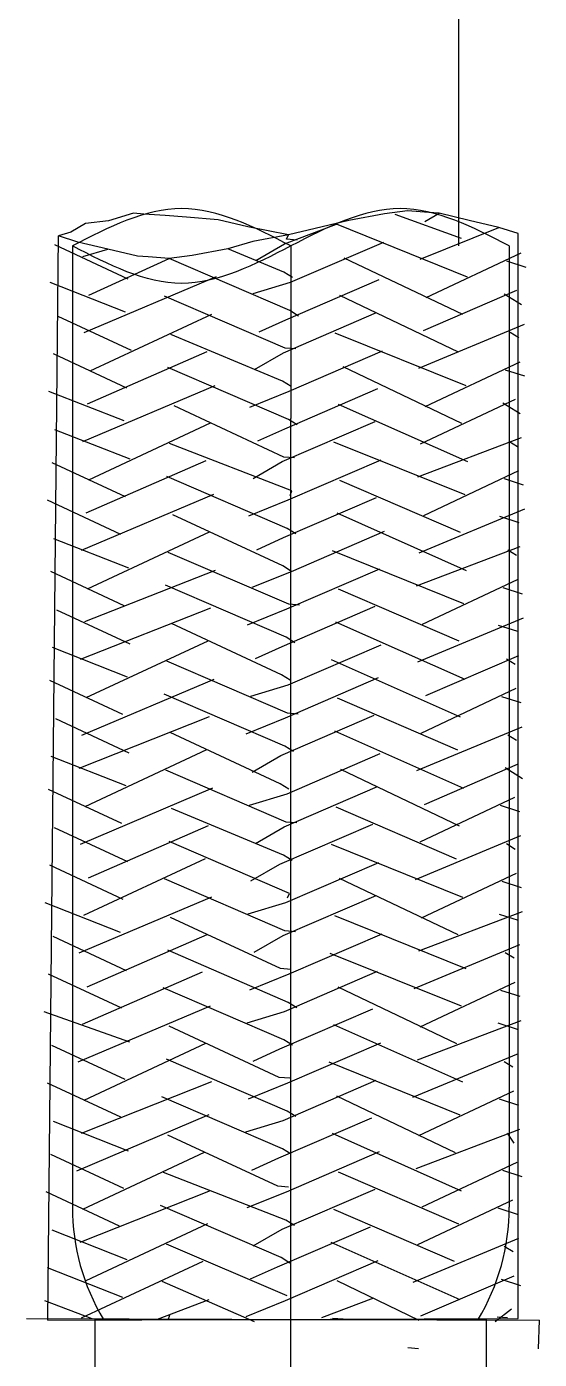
# Model space of a CAD drawing. Header units: millimetres. Extents: x 3817 to 4149, y 28263 to 28669.
# Drawn here: x 4059.74 to 4074.98, y 28355.19 to 28394.81 of the extents above; entities that cross this region are included whole.
import ezdxf
from ezdxf.lldxf.tags import DXFTag

# ---------------------------------------------------------------- set-up
doc = ezdxf.new("R2010")
doc.units = ezdxf.units.MM
tags = doc.linetypes.add('New Line19', pattern=[50.6, 31.7, -6.3, 6.3, -6.3]).pattern_tags.tags
tags[10:11] = [DXFTag(74, 4), DXFTag(75, 0), DXFTag(340, '0'), DXFTag(46, 1.0), DXFTag(50, 0.0), DXFTag(44, 0.0), DXFTag(45, 0.0)]
tags[8:9] = [DXFTag(74, 4), DXFTag(75, 0), DXFTag(340, '0'), DXFTag(46, 1.0), DXFTag(50, 0.0), DXFTag(44, 0.0), DXFTag(45, 0.0)]
tags[6:7] = [DXFTag(74, 4), DXFTag(75, 0), DXFTag(340, '0'), DXFTag(46, 1.0), DXFTag(50, 0.0), DXFTag(44, 0.0), DXFTag(45, 0.0)]
tags[4:5] = [DXFTag(74, 4), DXFTag(75, 0), DXFTag(340, '0'), DXFTag(46, 1.0), DXFTag(50, 0.0), DXFTag(44, 0.0), DXFTag(45, 0.0)]
tags = doc.linetypes.add('New Line20', pattern=[50.6, 31.7, -6.3, 6.3, -6.3]).pattern_tags.tags
tags[10:11] = [DXFTag(74, 4), DXFTag(75, 0), DXFTag(340, '0'), DXFTag(46, 1.0), DXFTag(50, 0.0), DXFTag(44, 0.0), DXFTag(45, 0.0)]
tags[8:9] = [DXFTag(74, 4), DXFTag(75, 0), DXFTag(340, '0'), DXFTag(46, 1.0), DXFTag(50, 0.0), DXFTag(44, 0.0), DXFTag(45, 0.0)]
tags[6:7] = [DXFTag(74, 4), DXFTag(75, 0), DXFTag(340, '0'), DXFTag(46, 1.0), DXFTag(50, 0.0), DXFTag(44, 0.0), DXFTag(45, 0.0)]
tags[4:5] = [DXFTag(74, 4), DXFTag(75, 0), DXFTag(340, '0'), DXFTag(46, 1.0), DXFTag(50, 0.0), DXFTag(44, 0.0), DXFTag(45, 0.0)]
tags = doc.linetypes.add('New Line21', pattern=[50.6, 31.7, -6.3, 6.3, -6.3]).pattern_tags.tags
tags[10:11] = [DXFTag(74, 4), DXFTag(75, 0), DXFTag(340, '0'), DXFTag(46, 1.0), DXFTag(50, 0.0), DXFTag(44, 0.0), DXFTag(45, 0.0)]
tags[8:9] = [DXFTag(74, 4), DXFTag(75, 0), DXFTag(340, '0'), DXFTag(46, 1.0), DXFTag(50, 0.0), DXFTag(44, 0.0), DXFTag(45, 0.0)]
tags[6:7] = [DXFTag(74, 4), DXFTag(75, 0), DXFTag(340, '0'), DXFTag(46, 1.0), DXFTag(50, 0.0), DXFTag(44, 0.0), DXFTag(45, 0.0)]
tags[4:5] = [DXFTag(74, 4), DXFTag(75, 0), DXFTag(340, '0'), DXFTag(46, 1.0), DXFTag(50, 0.0), DXFTag(44, 0.0), DXFTag(45, 0.0)]
tags = doc.linetypes.add('New Line22', pattern=[50.6, 31.7, -6.3, 6.3, -6.3]).pattern_tags.tags
tags[10:11] = [DXFTag(74, 4), DXFTag(75, 0), DXFTag(340, '0'), DXFTag(46, 1.0), DXFTag(50, 0.0), DXFTag(44, 0.0), DXFTag(45, 0.0)]
tags[8:9] = [DXFTag(74, 4), DXFTag(75, 0), DXFTag(340, '0'), DXFTag(46, 1.0), DXFTag(50, 0.0), DXFTag(44, 0.0), DXFTag(45, 0.0)]
tags[6:7] = [DXFTag(74, 4), DXFTag(75, 0), DXFTag(340, '0'), DXFTag(46, 1.0), DXFTag(50, 0.0), DXFTag(44, 0.0), DXFTag(45, 0.0)]
tags[4:5] = [DXFTag(74, 4), DXFTag(75, 0), DXFTag(340, '0'), DXFTag(46, 1.0), DXFTag(50, 0.0), DXFTag(44, 0.0), DXFTag(45, 0.0)]
tags = doc.linetypes.add('New Line26', pattern=[50.6, 31.7, -6.3, 6.3, -6.3]).pattern_tags.tags
tags[10:11] = [DXFTag(74, 4), DXFTag(75, 0), DXFTag(340, '0'), DXFTag(46, 1.0), DXFTag(50, 0.0), DXFTag(44, 0.0), DXFTag(45, 0.0)]
tags[8:9] = [DXFTag(74, 4), DXFTag(75, 0), DXFTag(340, '0'), DXFTag(46, 1.0), DXFTag(50, 0.0), DXFTag(44, 0.0), DXFTag(45, 0.0)]
tags[6:7] = [DXFTag(74, 4), DXFTag(75, 0), DXFTag(340, '0'), DXFTag(46, 1.0), DXFTag(50, 0.0), DXFTag(44, 0.0), DXFTag(45, 0.0)]
tags[4:5] = [DXFTag(74, 4), DXFTag(75, 0), DXFTag(340, '0'), DXFTag(46, 1.0), DXFTag(50, 0.0), DXFTag(44, 0.0), DXFTag(45, 0.0)]

msp = doc.modelspace()

# ---------------------------------------------------------------- linework, layer by layer
at = {"linetype": 'New Line26'}
msp.add_open_spline([(4072.588, 28388.295), (4072.588, 28388.295), (4072.588, 28413.747), (4072.588, 28413.747)], degree=3, dxfattribs=at)
for points, knots in [([(4074.354, 28388.661), (4074.354, 28388.661), (4073.78, 28388.847), (4073.78, 28388.847), (4073.78, 28388.847), (4073.78, 28388.847), (4072.892, 28389.056), (4072.892, 28389.056), (4072.892, 28389.056), (4072.892, 28389.056), (4072.005, 28389.266), (4072.005, 28389.266), (4072.005, 28389.266), (4072.005, 28389.266), (4071.691, 28389.29), (4071.691, 28389.29), (4071.691, 28389.29), (4071.691, 28389.29), (4071.061, 28389.339), (4071.061, 28389.339), (4071.061, 28389.339), (4071.061, 28389.339), (4070.374, 28389.252), (4070.374, 28389.252), (4070.374, 28389.252), (4070.374, 28389.252), (4069.317, 28389.052), (4069.317, 28389.052), (4069.317, 28389.052), (4069.317, 28389.052), (4067.518, 28388.629), (4067.518, 28388.629), (4067.518, 28388.629), (4067.518, 28388.629), (4066.461, 28388.429), (4066.461, 28388.429), (4066.461, 28388.429), (4066.461, 28388.429), (4065.718, 28388.205), (4065.718, 28388.205), (4065.718, 28388.205), (4065.718, 28388.205), (4064.662, 28388.006), (4064.662, 28388.006), (4064.662, 28388.006), (4064.662, 28388.006), (4063.977, 28387.917), (4063.977, 28387.917), (4063.977, 28387.917), (4063.977, 28387.917), (4063.348, 28387.967), (4063.348, 28387.967), (4063.348, 28387.967), (4063.348, 28387.967), (4063.034, 28387.99), (4063.034, 28387.99), (4063.034, 28387.99), (4063.034, 28387.99), (4062.146, 28388.201), (4062.146, 28388.201), (4062.146, 28388.201), (4062.146, 28388.201), (4061.256, 28388.411), (4061.256, 28388.411), (4061.256, 28388.411), (4061.256, 28388.411), (4060.684, 28388.595), (4060.684, 28388.595)], [0, 0, 0, 0, 0.058824, 0.058824, 0.058824, 0.058824, 0.117647, 0.117647, 0.117647, 0.117647, 0.176471, 0.176471, 0.176471, 0.176471, 0.235294, 0.235294, 0.235294, 0.235294, 0.294118, 0.294118, 0.294118, 0.294118, 0.352941, 0.352941, 0.352941, 0.352941, 0.411765, 0.411765, 0.411765, 0.411765, 0.470588, 0.470588, 0.470588, 0.470588, 0.529412, 0.529412, 0.529412, 0.529412, 0.588235, 0.588235, 0.588235, 0.588235, 0.647059, 0.647059, 0.647059, 0.647059, 0.705882, 0.705882, 0.705882, 0.705882, 0.764706, 0.764706, 0.764706, 0.764706, 0.823529, 0.823529, 0.823529, 0.823529, 0.882353, 0.882353, 0.882353, 0.882353, 0.941176, 0.941176, 0.941176, 0.941176, 1, 1, 1, 1]), ([(4067.518, 28388.629), (4067.518, 28388.629), (4066.316, 28388.862), (4066.316, 28388.862), (4066.316, 28388.862), (4066.316, 28388.862), (4065.429, 28389.073), (4065.429, 28389.073), (4065.429, 28389.073), (4065.429, 28389.073), (4064.485, 28389.146), (4064.485, 28389.146), (4064.485, 28389.146), (4064.485, 28389.146), (4063.854, 28389.196), (4063.854, 28389.196), (4063.854, 28389.196), (4063.854, 28389.196), (4063.54, 28389.22), (4063.54, 28389.22), (4063.54, 28389.22), (4063.54, 28389.22), (4063.224, 28389.244), (4063.224, 28389.244), (4063.224, 28389.244), (4063.224, 28389.244), (4062.911, 28389.268), (4062.911, 28389.268), (4062.911, 28389.268), (4062.911, 28389.268), (4062.168, 28389.045), (4062.168, 28389.045), (4062.168, 28389.045), (4062.168, 28389.045), (4061.482, 28388.957), (4061.482, 28388.957), (4061.482, 28388.957), (4061.482, 28388.957), (4061.055, 28388.708), (4061.055, 28388.708), (4061.055, 28388.708), (4061.055, 28388.708), (4060.684, 28388.595), (4060.684, 28388.595)], [0, 0, 0, 0, 0.090909, 0.090909, 0.090909, 0.090909, 0.181818, 0.181818, 0.181818, 0.181818, 0.272727, 0.272727, 0.272727, 0.272727, 0.363636, 0.363636, 0.363636, 0.363636, 0.454545, 0.454545, 0.454545, 0.454545, 0.545455, 0.545455, 0.545455, 0.545455, 0.636364, 0.636364, 0.636364, 0.636364, 0.727273, 0.727273, 0.727273, 0.727273, 0.818182, 0.818182, 0.818182, 0.818182, 0.909091, 0.909091, 0.909091, 0.909091, 1, 1, 1, 1]), ([(4067.591, 28388.295), (4066.509, 28388.851), (4065.427, 28389.408), (4064.344, 28389.408), (4064.344, 28389.408), (4063.261, 28389.408), (4062.179, 28388.851), (4061.097, 28388.295)], [0, 0, 0, 0, 0.5, 0.5, 0.5, 0.5, 1, 1, 1, 1]), ([(4074.087, 28388.295), (4073.005, 28388.851), (4071.921, 28389.408), (4070.839, 28389.408), (4070.839, 28389.408), (4068.675, 28389.408), (4066.509, 28387.182), (4064.344, 28387.182), (4064.344, 28387.182), (4063.261, 28387.182), (4062.179, 28387.738), (4061.097, 28388.295)], [0, 0, 0, 0, 0.333333, 0.333333, 0.333333, 0.333333, 0.666667, 0.666667, 0.666667, 0.666667, 1, 1, 1, 1]), ([(4066.552, 28387.859), (4066.552, 28387.859), (4067.405, 28388.355), (4067.405, 28388.355), (4067.405, 28388.355), (4067.405, 28388.355), (4068.948, 28388.94), (4068.948, 28388.94)], [0, 0, 0, 0, 0.5, 0.5, 0.5, 0.5, 1, 1, 1, 1]), ([(4066.471, 28386.878), (4066.471, 28386.878), (4067.584, 28387.215), (4067.584, 28387.215), (4067.584, 28387.215), (4067.584, 28387.215), (4070.352, 28388.409), (4070.352, 28388.409)], [0, 0, 0, 0, 0.5, 0.5, 0.5, 0.5, 1, 1, 1, 1]), ([(4067.777, 28388.467), (4067.777, 28388.467), (4067.461, 28388.492), (4067.461, 28388.492), (4067.461, 28388.492), (4067.461, 28388.492), (4067.518, 28388.629), (4067.518, 28388.629)], [0, 0, 0, 0, 0.5, 0.5, 0.5, 0.5, 1, 1, 1, 1]), ([(4067.641, 28387.352), (4067.641, 28387.352), (4067.383, 28387.512), (4067.383, 28387.512), (4067.383, 28387.512), (4067.383, 28387.512), (4065.718, 28388.205), (4065.718, 28388.205)], [0, 0, 0, 0, 0.5, 0.5, 0.5, 0.5, 1, 1, 1, 1]), ([(4067.82, 28386.21), (4067.82, 28386.21), (4067.56, 28386.371), (4067.56, 28386.371), (4067.56, 28386.371), (4067.56, 28386.371), (4063.977, 28387.917), (4063.977, 28387.917)], [0, 0, 0, 0, 0.5, 0.5, 0.5, 0.5, 1, 1, 1, 1]), ([(4066.651, 28385.737), (4066.651, 28385.737), (4067.447, 28386.099), (4067.447, 28386.099), (4067.447, 28386.099), (4067.447, 28386.099), (4070.216, 28387.293), (4070.216, 28387.293)], [0, 0, 0, 0, 0.5, 0.5, 0.5, 0.5, 1, 1, 1, 1]), ([(4067.739, 28385.231), (4067.739, 28385.231), (4067.425, 28385.255), (4067.425, 28385.255), (4067.425, 28385.255), (4067.425, 28385.255), (4063.84, 28386.801), (4063.84, 28386.801)], [0, 0, 0, 0, 0.5, 0.5, 0.5, 0.5, 1, 1, 1, 1]), ([(4066.513, 28384.621), (4066.513, 28384.621), (4067.369, 28385.119), (4067.369, 28385.119), (4067.369, 28385.119), (4067.369, 28385.119), (4070.134, 28386.312), (4070.134, 28386.312)], [0, 0, 0, 0, 0.5, 0.5, 0.5, 0.5, 1, 1, 1, 1]), ([(4067.603, 28384.115), (4067.603, 28384.115), (4067.345, 28384.276), (4067.345, 28384.276), (4067.345, 28384.276), (4067.345, 28384.276), (4064.019, 28385.661), (4064.019, 28385.661)], [0, 0, 0, 0, 0.5, 0.5, 0.5, 0.5, 1, 1, 1, 1]), ([(4066.377, 28383.505), (4066.377, 28383.505), (4067.546, 28383.978), (4067.546, 28383.978), (4067.546, 28383.978), (4067.546, 28383.978), (4070.314, 28385.172), (4070.314, 28385.172)], [0, 0, 0, 0, 0.5, 0.5, 0.5, 0.5, 1, 1, 1, 1]), ([(4067.781, 28382.973), (4067.781, 28382.973), (4067.524, 28383.135), (4067.524, 28383.135), (4067.524, 28383.135), (4067.524, 28383.135), (4063.939, 28384.681), (4063.939, 28384.681)], [0, 0, 0, 0, 0.5, 0.5, 0.5, 0.5, 1, 1, 1, 1]), ([(4066.612, 28382.501), (4066.612, 28382.501), (4067.411, 28382.861), (4067.411, 28382.861), (4067.411, 28382.861), (4067.411, 28382.861), (4070.177, 28384.056), (4070.177, 28384.056)], [0, 0, 0, 0, 0.5, 0.5, 0.5, 0.5, 1, 1, 1, 1]), ([(4067.703, 28381.994), (4067.703, 28381.994), (4067.387, 28382.019), (4067.387, 28382.019), (4067.387, 28382.019), (4067.387, 28382.019), (4064.118, 28383.54), (4064.118, 28383.54)], [0, 0, 0, 0, 0.5, 0.5, 0.5, 0.5, 1, 1, 1, 1]), ([(4066.475, 28381.385), (4066.475, 28381.385), (4067.331, 28381.882), (4067.331, 28381.882), (4067.331, 28381.882), (4067.331, 28381.882), (4070.099, 28383.075), (4070.099, 28383.075)], [0, 0, 0, 0, 0.5, 0.5, 0.5, 0.5, 1, 1, 1, 1]), ([(4067.567, 28380.877), (4067.567, 28380.877), (4067.622, 28381.013), (4067.622, 28381.013), (4067.622, 28381.013), (4067.622, 28381.013), (4063.981, 28382.423), (4063.981, 28382.423)], [0, 0, 0, 0, 0.5, 0.5, 0.5, 0.5, 1, 1, 1, 1]), ([(4066.341, 28380.268), (4066.341, 28380.268), (4067.51, 28380.742), (4067.51, 28380.742), (4067.51, 28380.742), (4067.51, 28380.742), (4070.275, 28381.935), (4070.275, 28381.935)], [0, 0, 0, 0, 0.5, 0.5, 0.5, 0.5, 1, 1, 1, 1]), ([(4067.745, 28379.736), (4067.745, 28379.736), (4067.486, 28379.897), (4067.486, 28379.897), (4067.486, 28379.897), (4067.486, 28379.897), (4063.904, 28381.444), (4063.904, 28381.444)], [0, 0, 0, 0, 0.5, 0.5, 0.5, 0.5, 1, 1, 1, 1]), ([(4066.577, 28379.264), (4066.577, 28379.264), (4067.373, 28379.624), (4067.373, 28379.624), (4067.373, 28379.624), (4067.373, 28379.624), (4070.141, 28380.818), (4070.141, 28380.818)], [0, 0, 0, 0, 0.5, 0.5, 0.5, 0.5, 1, 1, 1, 1]), ([(4067.609, 28378.62), (4067.609, 28378.62), (4067.351, 28378.781), (4067.351, 28378.781), (4067.351, 28378.781), (4067.351, 28378.781), (4064.08, 28380.304), (4064.08, 28380.304)], [0, 0, 0, 0, 0.5, 0.5, 0.5, 0.5, 1, 1, 1, 1]), ([(4066.439, 28378.148), (4066.439, 28378.148), (4067.609, 28378.62), (4067.609, 28378.62), (4067.609, 28378.62), (4067.609, 28378.62), (4070.377, 28379.814), (4070.377, 28379.814)], [0, 0, 0, 0, 0.5, 0.5, 0.5, 0.5, 1, 1, 1, 1]), ([(4067.845, 28377.616), (4067.845, 28377.616), (4067.528, 28377.641), (4067.528, 28377.641), (4067.528, 28377.641), (4067.528, 28377.641), (4063.946, 28379.186), (4063.946, 28379.186)], [0, 0, 0, 0, 0.5, 0.5, 0.5, 0.5, 1, 1, 1, 1]), ([(4066.302, 28377.031), (4066.302, 28377.031), (4067.471, 28377.504), (4067.471, 28377.504), (4067.471, 28377.504), (4067.471, 28377.504), (4070.239, 28378.698), (4070.239, 28378.698)], [0, 0, 0, 0, 0.5, 0.5, 0.5, 0.5, 1, 1, 1, 1]), ([(4067.707, 28376.5), (4067.707, 28376.5), (4067.45, 28376.661), (4067.45, 28376.661), (4067.45, 28376.661), (4067.45, 28376.661), (4063.865, 28378.207), (4063.865, 28378.207)], [0, 0, 0, 0, 0.5, 0.5, 0.5, 0.5, 1, 1, 1, 1]), ([(4066.538, 28376.027), (4066.538, 28376.027), (4067.337, 28376.387), (4067.337, 28376.387), (4067.337, 28376.387), (4067.337, 28376.387), (4070.103, 28377.581), (4070.103, 28377.581)], [0, 0, 0, 0, 0.5, 0.5, 0.5, 0.5, 1, 1, 1, 1]), ([(4067.57, 28375.384), (4067.57, 28375.384), (4067.312, 28375.544), (4067.312, 28375.544), (4067.312, 28375.544), (4067.312, 28375.544), (4064.044, 28377.066), (4064.044, 28377.066)], [0, 0, 0, 0, 0.5, 0.5, 0.5, 0.5, 1, 1, 1, 1]), ([(4066.4, 28374.911), (4066.4, 28374.911), (4067.514, 28375.247), (4067.514, 28375.247), (4067.514, 28375.247), (4067.514, 28375.247), (4070.281, 28376.44), (4070.281, 28376.44)], [0, 0, 0, 0, 0.5, 0.5, 0.5, 0.5, 1, 1, 1, 1]), ([(4067.806, 28374.378), (4067.806, 28374.378), (4067.492, 28374.403), (4067.492, 28374.403), (4067.492, 28374.403), (4067.492, 28374.403), (4063.908, 28375.95), (4063.908, 28375.95)], [0, 0, 0, 0, 0.5, 0.5, 0.5, 0.5, 1, 1, 1, 1]), ([(4066.266, 28373.795), (4066.266, 28373.795), (4067.435, 28374.267), (4067.435, 28374.267), (4067.435, 28374.267), (4067.435, 28374.267), (4070.201, 28375.462), (4070.201, 28375.462)], [0, 0, 0, 0, 0.5, 0.5, 0.5, 0.5, 1, 1, 1, 1]), ([(4067.671, 28373.263), (4067.671, 28373.263), (4067.412, 28373.424), (4067.412, 28373.424), (4067.412, 28373.424), (4067.412, 28373.424), (4063.827, 28374.97), (4063.827, 28374.97)], [0, 0, 0, 0, 0.5, 0.5, 0.5, 0.5, 1, 1, 1, 1]), ([(4066.444, 28372.654), (4066.444, 28372.654), (4067.299, 28373.15), (4067.299, 28373.15), (4067.299, 28373.15), (4067.299, 28373.15), (4070.067, 28374.344), (4070.067, 28374.344)], [0, 0, 0, 0, 0.5, 0.5, 0.5, 0.5, 1, 1, 1, 1]), ([(4067.535, 28372.147), (4067.535, 28372.147), (4067.276, 28372.307), (4067.276, 28372.307), (4067.276, 28372.307), (4067.276, 28372.307), (4064.006, 28373.828), (4064.006, 28373.828)], [0, 0, 0, 0, 0.5, 0.5, 0.5, 0.5, 1, 1, 1, 1]), ([(4066.365, 28371.673), (4066.365, 28371.673), (4067.478, 28372.01), (4067.478, 28372.01), (4067.478, 28372.01), (4067.478, 28372.01), (4070.243, 28373.204), (4070.243, 28373.204)], [0, 0, 0, 0, 0.5, 0.5, 0.5, 0.5, 1, 1, 1, 1]), ([(4067.77, 28371.142), (4067.77, 28371.142), (4067.454, 28371.166), (4067.454, 28371.166), (4067.454, 28371.166), (4067.454, 28371.166), (4063.871, 28372.712), (4063.871, 28372.712)], [0, 0, 0, 0, 0.5, 0.5, 0.5, 0.5, 1, 1, 1, 1]), ([(4066.544, 28370.532), (4066.544, 28370.532), (4067.398, 28371.03), (4067.398, 28371.03), (4067.398, 28371.03), (4067.398, 28371.03), (4070.165, 28372.223), (4070.165, 28372.223)], [0, 0, 0, 0, 0.5, 0.5, 0.5, 0.5, 1, 1, 1, 1]), ([(4067.632, 28370.026), (4067.632, 28370.026), (4067.376, 28370.187), (4067.376, 28370.187), (4067.376, 28370.187), (4067.376, 28370.187), (4064.048, 28371.572), (4064.048, 28371.572)], [0, 0, 0, 0, 0.5, 0.5, 0.5, 0.5, 1, 1, 1, 1]), ([(4066.407, 28369.416), (4066.407, 28369.416), (4067.263, 28369.914), (4067.263, 28369.914), (4067.263, 28369.914), (4067.263, 28369.914), (4070.028, 28371.107), (4070.028, 28371.107)], [0, 0, 0, 0, 0.5, 0.5, 0.5, 0.5, 1, 1, 1, 1]), ([(4067.496, 28368.91), (4067.496, 28368.91), (4067.552, 28369.046), (4067.552, 28369.046), (4067.552, 28369.046), (4067.552, 28369.046), (4063.97, 28370.592), (4063.97, 28370.592)], [0, 0, 0, 0, 0.5, 0.5, 0.5, 0.5, 1, 1, 1, 1]), ([(4066.327, 28368.437), (4066.327, 28368.437), (4067.44, 28368.773), (4067.44, 28368.773), (4067.44, 28368.773), (4067.44, 28368.773), (4070.207, 28369.967), (4070.207, 28369.967)], [0, 0, 0, 0, 0.5, 0.5, 0.5, 0.5, 1, 1, 1, 1]), ([(4067.732, 28367.905), (4067.732, 28367.905), (4067.418, 28367.93), (4067.418, 28367.93), (4067.418, 28367.93), (4067.418, 28367.93), (4063.833, 28369.476), (4063.833, 28369.476)], [0, 0, 0, 0, 0.5, 0.5, 0.5, 0.5, 1, 1, 1, 1]), ([(4066.506, 28367.296), (4066.506, 28367.296), (4067.362, 28367.792), (4067.362, 28367.792), (4067.362, 28367.792), (4067.362, 28367.792), (4070.127, 28368.987), (4070.127, 28368.987)], [0, 0, 0, 0, 0.5, 0.5, 0.5, 0.5, 1, 1, 1, 1]), ([(4067.595, 28366.789), (4067.595, 28366.789), (4067.281, 28366.814), (4067.281, 28366.814), (4067.281, 28366.814), (4067.281, 28366.814), (4064.012, 28368.335), (4064.012, 28368.335)], [0, 0, 0, 0, 0.5, 0.5, 0.5, 0.5, 1, 1, 1, 1]), ([(4066.369, 28366.18), (4066.369, 28366.18), (4067.538, 28366.653), (4067.538, 28366.653), (4067.538, 28366.653), (4067.538, 28366.653), (4070.306, 28367.846), (4070.306, 28367.846)], [0, 0, 0, 0, 0.5, 0.5, 0.5, 0.5, 1, 1, 1, 1]), ([(4067.774, 28365.648), (4067.774, 28365.648), (4067.517, 28365.808), (4067.517, 28365.808), (4067.517, 28365.808), (4067.517, 28365.808), (4063.931, 28367.355), (4063.931, 28367.355)], [0, 0, 0, 0, 0.5, 0.5, 0.5, 0.5, 1, 1, 1, 1]), ([(4066.291, 28365.2), (4066.291, 28365.2), (4067.404, 28365.537), (4067.404, 28365.537), (4067.404, 28365.537), (4067.404, 28365.537), (4070.169, 28366.73), (4070.169, 28366.73)], [0, 0, 0, 0, 0.5, 0.5, 0.5, 0.5, 1, 1, 1, 1]), ([(4067.637, 28364.531), (4067.637, 28364.531), (4067.38, 28364.693), (4067.38, 28364.693), (4067.38, 28364.693), (4067.38, 28364.693), (4063.795, 28366.239), (4063.795, 28366.239)], [0, 0, 0, 0, 0.5, 0.5, 0.5, 0.5, 1, 1, 1, 1]), ([(4066.468, 28364.059), (4066.468, 28364.059), (4067.267, 28364.421), (4067.267, 28364.421), (4067.267, 28364.421), (4067.267, 28364.421), (4070.034, 28365.614), (4070.034, 28365.614)], [0, 0, 0, 0, 0.5, 0.5, 0.5, 0.5, 1, 1, 1, 1]), ([(4067.559, 28363.553), (4067.559, 28363.553), (4067.243, 28363.577), (4067.243, 28363.577), (4067.243, 28363.577), (4067.243, 28363.577), (4063.973, 28365.099), (4063.973, 28365.099)], [0, 0, 0, 0, 0.5, 0.5, 0.5, 0.5, 1, 1, 1, 1]), ([(4066.333, 28362.943), (4066.333, 28362.943), (4067.502, 28363.415), (4067.502, 28363.415), (4067.502, 28363.415), (4067.502, 28363.415), (4070.268, 28364.609), (4070.268, 28364.609)], [0, 0, 0, 0, 0.5, 0.5, 0.5, 0.5, 1, 1, 1, 1]), ([(4067.738, 28362.411), (4067.738, 28362.411), (4067.478, 28362.572), (4067.478, 28362.572), (4067.478, 28362.572), (4067.478, 28362.572), (4063.895, 28364.118), (4063.895, 28364.118)], [0, 0, 0, 0, 0.5, 0.5, 0.5, 0.5, 1, 1, 1, 1]), ([(4066.252, 28361.963), (4066.252, 28361.963), (4067.365, 28362.299), (4067.365, 28362.299), (4067.365, 28362.299), (4067.365, 28362.299), (4070.133, 28363.493), (4070.133, 28363.493)], [0, 0, 0, 0, 0.5, 0.5, 0.5, 0.5, 1, 1, 1, 1]), ([(4067.601, 28361.295), (4067.601, 28361.295), (4067.343, 28361.456), (4067.343, 28361.456), (4067.343, 28361.456), (4067.343, 28361.456), (4063.758, 28363.002), (4063.758, 28363.002)], [0, 0, 0, 0, 0.5, 0.5, 0.5, 0.5, 1, 1, 1, 1]), ([(4066.431, 28360.822), (4066.431, 28360.822), (4067.231, 28361.183), (4067.231, 28361.183), (4067.231, 28361.183), (4067.231, 28361.183), (4069.996, 28362.377), (4069.996, 28362.377)], [0, 0, 0, 0, 0.5, 0.5, 0.5, 0.5, 1, 1, 1, 1]), ([(4067.521, 28360.315), (4067.521, 28360.315), (4067.207, 28360.339), (4067.207, 28360.339), (4067.207, 28360.339), (4067.207, 28360.339), (4063.938, 28361.861), (4063.938, 28361.861)], [0, 0, 0, 0, 0.5, 0.5, 0.5, 0.5, 1, 1, 1, 1]), ([(4066.295, 28359.707), (4066.295, 28359.707), (4067.464, 28360.179), (4067.464, 28360.179), (4067.464, 28360.179), (4067.464, 28360.179), (4070.232, 28361.373), (4070.232, 28361.373)], [0, 0, 0, 0, 0.5, 0.5, 0.5, 0.5, 1, 1, 1, 1]), ([(4067.699, 28359.173), (4067.699, 28359.173), (4067.443, 28359.335), (4067.443, 28359.335), (4067.443, 28359.335), (4067.443, 28359.335), (4063.801, 28360.745), (4063.801, 28360.745)], [0, 0, 0, 0, 0.5, 0.5, 0.5, 0.5, 1, 1, 1, 1]), ([(4066.474, 28358.565), (4066.474, 28358.565), (4067.33, 28359.063), (4067.33, 28359.063), (4067.33, 28359.063), (4067.33, 28359.063), (4070.094, 28360.257), (4070.094, 28360.257)], [0, 0, 0, 0, 0.5, 0.5, 0.5, 0.5, 1, 1, 1, 1]), ([(4067.563, 28358.058), (4067.563, 28358.058), (4067.305, 28358.219), (4067.305, 28358.219), (4067.305, 28358.219), (4067.305, 28358.219), (4063.72, 28359.765), (4063.72, 28359.765)], [0, 0, 0, 0, 0.5, 0.5, 0.5, 0.5, 1, 1, 1, 1]), ([(4066.393, 28357.585), (4066.393, 28357.585), (4067.192, 28357.945), (4067.192, 28357.945), (4067.192, 28357.945), (4067.192, 28357.945), (4069.96, 28359.139), (4069.96, 28359.139)], [0, 0, 0, 0, 0.5, 0.5, 0.5, 0.5, 1, 1, 1, 1]), ([(4066.259, 28356.468), (4066.259, 28356.468), (4067.428, 28356.942), (4067.428, 28356.942), (4067.428, 28356.942), (4067.428, 28356.942), (4070.193, 28358.135), (4070.193, 28358.135)], [0, 0, 0, 0, 0.5, 0.5, 0.5, 0.5, 1, 1, 1, 1])]:
    msp.add_open_spline(points, degree=3, knots=knots)
for points in [[(4072.667, 28388.511), (4072.667, 28388.511), (4070.69, 28389.227), (4070.69, 28389.227)], [(4071.578, 28389.018), (4071.578, 28389.018), (4072.005, 28389.266), (4072.005, 28389.266)], [(4072.846, 28387.37), (4072.846, 28387.37), (4068.948, 28388.94), (4068.948, 28388.94)], [(4071.441, 28387.902), (4071.441, 28387.902), (4073.78, 28388.847), (4073.78, 28388.847)], [(4060.367, 28356.364), (4060.367, 28356.364), (4060.684, 28388.595), (4060.684, 28388.595)], [(4074.353, 28356.405), (4074.353, 28356.405), (4074.354, 28388.661), (4074.354, 28388.661)], [(4062.752, 28387.309), (4062.752, 28387.309), (4060.572, 28388.324), (4060.572, 28388.324)], [(4061.097, 28388.295), (4061.097, 28388.295), (4061.097, 28388.295), (4061.097, 28388.295)], [(4061.097, 28388.295), (4061.097, 28388.295), (4061.097, 28359.718), (4061.097, 28359.718)], [(4061.403, 28387.977), (4061.403, 28387.977), (4062.146, 28388.201), (4062.146, 28388.201)], [(4071.62, 28386.761), (4071.62, 28386.761), (4074.442, 28388.091), (4074.442, 28388.091)], [(4074.087, 28388.295), (4074.087, 28388.295), (4074.087, 28388.295), (4074.087, 28388.295)], [(4074.087, 28388.295), (4074.087, 28388.295), (4074.087, 28359.718), (4074.087, 28359.718)], [(4061.582, 28386.836), (4061.582, 28386.836), (4063.977, 28387.917), (4063.977, 28387.917)], [(4072.709, 28386.253), (4072.709, 28386.253), (4069.18, 28387.936), (4069.18, 28387.936)], [(4074.59, 28387.657), (4074.59, 28387.657), (4074.015, 28387.842), (4074.015, 28387.842)], [(4062.671, 28386.328), (4062.671, 28386.328), (4060.435, 28387.206), (4060.435, 28387.206)], [(4061.446, 28385.719), (4061.446, 28385.719), (4065.38, 28387.386), (4065.38, 28387.386)], [(4072.574, 28385.137), (4072.574, 28385.137), (4069.046, 28386.82), (4069.046, 28386.82)], [(4071.54, 28385.781), (4071.54, 28385.781), (4074.308, 28386.975), (4074.308, 28386.975)], [(4074.452, 28386.541), (4074.452, 28386.541), (4073.935, 28386.863), (4073.935, 28386.863)], [(4062.85, 28385.188), (4062.85, 28385.188), (4060.67, 28386.202), (4060.67, 28386.202)], [(4061.624, 28384.578), (4061.624, 28384.578), (4065.245, 28386.269), (4065.245, 28386.269)], [(4072.808, 28384.132), (4072.808, 28384.132), (4068.909, 28385.704), (4068.909, 28385.704)], [(4071.402, 28384.664), (4071.402, 28384.664), (4074.54, 28385.97), (4074.54, 28385.97)], [(4074.371, 28385.561), (4074.371, 28385.561), (4074.114, 28385.722), (4074.114, 28385.722)], [(4062.714, 28384.071), (4062.714, 28384.071), (4060.534, 28385.086), (4060.534, 28385.086)], [(4061.544, 28383.6), (4061.544, 28383.6), (4065.108, 28385.153), (4065.108, 28385.153)], [(4071.582, 28383.524), (4071.582, 28383.524), (4074.406, 28384.854), (4074.406, 28384.854)], [(4072.672, 28383.016), (4072.672, 28383.016), (4069.145, 28384.699), (4069.145, 28384.699)], [(4074.551, 28384.419), (4074.551, 28384.419), (4073.977, 28384.606), (4073.977, 28384.606)], [(4061.407, 28382.482), (4061.407, 28382.482), (4065.344, 28384.149), (4065.344, 28384.149)], [(4062.633, 28383.092), (4062.633, 28383.092), (4060.398, 28383.969), (4060.398, 28383.969)], [(4071.448, 28382.408), (4071.448, 28382.408), (4074.27, 28383.738), (4074.27, 28383.738)], [(4074.414, 28383.304), (4074.414, 28383.304), (4073.898, 28383.625), (4073.898, 28383.625)], [(4072.85, 28381.876), (4072.85, 28381.876), (4069.007, 28383.582), (4069.007, 28383.582)], [(4062.812, 28381.951), (4062.812, 28381.951), (4060.576, 28382.829), (4060.576, 28382.829)], [(4061.586, 28381.342), (4061.586, 28381.342), (4065.207, 28383.032), (4065.207, 28383.032)], [(4072.772, 28380.895), (4072.772, 28380.895), (4068.873, 28382.466), (4068.873, 28382.466)], [(4071.367, 28381.427), (4071.367, 28381.427), (4074.448, 28382.597), (4074.448, 28382.597)], [(4074.335, 28382.323), (4074.335, 28382.323), (4074.076, 28382.485), (4074.076, 28382.485)], [(4062.675, 28380.835), (4062.675, 28380.835), (4060.498, 28381.849), (4060.498, 28381.849)], [(4061.505, 28380.362), (4061.505, 28380.362), (4065.073, 28381.916), (4065.073, 28381.916)], [(4072.634, 28379.779), (4072.634, 28379.779), (4069.049, 28381.325), (4069.049, 28381.325)], [(4071.546, 28380.286), (4071.546, 28380.286), (4074.367, 28381.617), (4074.367, 28381.617)], [(4074.513, 28381.183), (4074.513, 28381.183), (4073.941, 28381.369), (4073.941, 28381.369)], [(4061.371, 28379.246), (4061.371, 28379.246), (4065.306, 28380.913), (4065.306, 28380.913)], [(4062.54, 28379.718), (4062.54, 28379.718), (4060.36, 28380.732), (4060.36, 28380.732)], [(4071.409, 28379.17), (4071.409, 28379.17), (4074.547, 28380.476), (4074.547, 28380.476)], [(4072.814, 28378.639), (4072.814, 28378.639), (4068.971, 28380.346), (4068.971, 28380.346)], [(4074.377, 28380.067), (4074.377, 28380.067), (4073.804, 28380.252), (4073.804, 28380.252)], [(4061.548, 28378.105), (4061.548, 28378.105), (4065.171, 28379.796), (4065.171, 28379.796)], [(4062.776, 28378.715), (4062.776, 28378.715), (4060.54, 28379.592), (4060.54, 28379.592)], [(4071.329, 28378.19), (4071.329, 28378.19), (4074.41, 28379.36), (4074.41, 28379.36)], [(4072.733, 28377.659), (4072.733, 28377.659), (4068.835, 28379.23), (4068.835, 28379.23)], [(4074.297, 28379.087), (4074.297, 28379.087), (4074.04, 28379.248), (4074.04, 28379.248)], [(4062.64, 28377.598), (4062.64, 28377.598), (4060.459, 28378.612), (4060.459, 28378.612)], [(4061.469, 28377.125), (4061.469, 28377.125), (4065.348, 28378.655), (4065.348, 28378.655)], [(4072.597, 28376.543), (4072.597, 28376.543), (4069.013, 28378.089), (4069.013, 28378.089)], [(4071.507, 28377.05), (4071.507, 28377.05), (4074.331, 28378.38), (4074.331, 28378.38)], [(4074.477, 28377.946), (4074.477, 28377.946), (4073.902, 28378.132), (4073.902, 28378.132)], [(4062.818, 28376.457), (4062.818, 28376.457), (4060.638, 28377.471), (4060.638, 28377.471)], [(4061.333, 28376.008), (4061.333, 28376.008), (4065.214, 28377.539), (4065.214, 28377.539)], [(4072.776, 28375.402), (4072.776, 28375.402), (4068.933, 28377.109), (4068.933, 28377.109)], [(4071.371, 28375.934), (4071.371, 28375.934), (4074.509, 28377.239), (4074.509, 28377.239)], [(4074.339, 28376.83), (4074.339, 28376.83), (4073.768, 28377.015), (4073.768, 28377.015)], [(4061.511, 28374.868), (4061.511, 28374.868), (4065.132, 28376.558), (4065.132, 28376.558)], [(4062.737, 28375.477), (4062.737, 28375.477), (4060.502, 28376.355), (4060.502, 28376.355)], [(4071.607, 28374.929), (4071.607, 28374.929), (4074.374, 28376.122), (4074.374, 28376.122)], [(4072.641, 28374.285), (4072.641, 28374.285), (4068.799, 28375.993), (4068.799, 28375.993)], [(4074.261, 28375.849), (4074.261, 28375.849), (4074.002, 28376.011), (4074.002, 28376.011)], [(4062.601, 28374.361), (4062.601, 28374.361), (4060.421, 28375.374), (4060.421, 28375.374)], [(4061.375, 28373.753), (4061.375, 28373.753), (4065.312, 28375.419), (4065.312, 28375.419)], [(4071.469, 28373.813), (4071.469, 28373.813), (4074.293, 28375.144), (4074.293, 28375.144)], [(4072.561, 28373.306), (4072.561, 28373.306), (4068.975, 28374.852), (4068.975, 28374.852)], [(4074.438, 28374.71), (4074.438, 28374.71), (4073.866, 28374.894), (4073.866, 28374.894)], [(4062.78, 28373.219), (4062.78, 28373.219), (4060.6, 28374.235), (4060.6, 28374.235)], [(4061.297, 28372.772), (4061.297, 28372.772), (4065.176, 28374.302), (4065.176, 28374.302)], [(4072.74, 28372.166), (4072.74, 28372.166), (4068.897, 28373.872), (4068.897, 28373.872)], [(4071.335, 28372.697), (4071.335, 28372.697), (4074.473, 28374.003), (4074.473, 28374.003)], [(4074.303, 28373.594), (4074.303, 28373.594), (4074.044, 28373.754), (4074.044, 28373.754)], [(4061.473, 28371.631), (4061.473, 28371.631), (4065.097, 28373.322), (4065.097, 28373.322)], [(4062.699, 28372.24), (4062.699, 28372.24), (4060.466, 28373.119), (4060.466, 28373.119)], [(4072.603, 28371.048), (4072.603, 28371.048), (4069.074, 28372.731), (4069.074, 28372.731)], [(4071.57, 28371.692), (4071.57, 28371.692), (4074.335, 28372.886), (4074.335, 28372.886)], [(4074.481, 28372.453), (4074.481, 28372.453), (4073.966, 28372.775), (4073.966, 28372.775)], [(4062.565, 28371.123), (4062.565, 28371.123), (4060.385, 28372.138), (4060.385, 28372.138)], [(4061.339, 28370.514), (4061.339, 28370.514), (4065.274, 28372.181), (4065.274, 28372.181)], [(4071.433, 28370.576), (4071.433, 28370.576), (4074.255, 28371.906), (4074.255, 28371.906)], [(4072.522, 28370.069), (4072.522, 28370.069), (4068.939, 28371.615), (4068.939, 28371.615)], [(4074.402, 28371.472), (4074.402, 28371.472), (4073.829, 28371.658), (4073.829, 28371.658)], [(4062.744, 28369.983), (4062.744, 28369.983), (4060.563, 28370.997), (4060.563, 28370.997)], [(4061.573, 28369.511), (4061.573, 28369.511), (4065.139, 28371.064), (4065.139, 28371.064)], [(4071.297, 28369.46), (4071.297, 28369.46), (4074.434, 28370.765), (4074.434, 28370.765)], [(4072.701, 28368.928), (4072.701, 28368.928), (4068.803, 28370.499), (4068.803, 28370.499)], [(4074.265, 28370.356), (4074.265, 28370.356), (4074.008, 28370.517), (4074.008, 28370.517)], [(4062.607, 28368.866), (4062.607, 28368.866), (4060.427, 28369.881), (4060.427, 28369.881)], [(4061.437, 28368.395), (4061.437, 28368.395), (4065.059, 28370.085), (4065.059, 28370.085)], [(4072.565, 28367.812), (4072.565, 28367.812), (4069.038, 28369.494), (4069.038, 28369.494)], [(4071.475, 28368.32), (4071.475, 28368.32), (4074.299, 28369.649), (4074.299, 28369.649)], [(4074.445, 28369.215), (4074.445, 28369.215), (4073.871, 28369.401), (4073.871, 28369.401)], [(4062.527, 28367.887), (4062.527, 28367.887), (4060.291, 28368.765), (4060.291, 28368.765)], [(4061.301, 28367.277), (4061.301, 28367.277), (4065.238, 28368.944), (4065.238, 28368.944)], [(4072.8, 28366.808), (4072.8, 28366.808), (4068.901, 28368.377), (4068.901, 28368.377)], [(4071.395, 28367.339), (4071.395, 28367.339), (4074.477, 28368.508), (4074.477, 28368.508)], [(4074.364, 28368.236), (4074.364, 28368.236), (4073.793, 28368.42), (4073.793, 28368.42)], [(4061.536, 28366.273), (4061.536, 28366.273), (4065.101, 28367.827), (4065.101, 28367.827)], [(4062.705, 28366.746), (4062.705, 28366.746), (4060.525, 28367.761), (4060.525, 28367.761)], [(4071.26, 28366.223), (4071.26, 28366.223), (4074.398, 28367.528), (4074.398, 28367.528)], [(4072.665, 28365.69), (4072.665, 28365.69), (4068.764, 28367.261), (4068.764, 28367.261)], [(4074.23, 28367.118), (4074.23, 28367.118), (4073.969, 28367.28), (4073.969, 28367.28)], [(4062.569, 28365.63), (4062.569, 28365.63), (4060.389, 28366.645), (4060.389, 28366.645)], [(4061.399, 28365.158), (4061.399, 28365.158), (4064.966, 28366.711), (4064.966, 28366.711)], [(4072.528, 28364.574), (4072.528, 28364.574), (4069, 28366.258), (4069, 28366.258)], [(4071.437, 28365.082), (4071.437, 28365.082), (4074.261, 28366.412), (4074.261, 28366.412)], [(4074.406, 28365.978), (4074.406, 28365.978), (4073.835, 28366.164), (4073.835, 28366.164)], [(4062.804, 28364.625), (4062.804, 28364.625), (4060.254, 28365.527), (4060.254, 28365.527)], [(4061.265, 28364.041), (4061.265, 28364.041), (4065.199, 28365.708), (4065.199, 28365.708)], [(4072.707, 28363.434), (4072.707, 28363.434), (4068.866, 28365.141), (4068.866, 28365.141)], [(4071.359, 28364.102), (4071.359, 28364.102), (4074.44, 28365.271), (4074.44, 28365.271)], [(4074.328, 28364.999), (4074.328, 28364.999), (4073.754, 28365.184), (4073.754, 28365.184)], [(4062.667, 28363.51), (4062.667, 28363.51), (4060.49, 28364.524), (4060.49, 28364.524)], [(4061.442, 28362.9), (4061.442, 28362.9), (4065.065, 28364.591), (4065.065, 28364.591)], [(4071.222, 28362.985), (4071.222, 28362.985), (4074.36, 28364.291), (4074.36, 28364.291)], [(4072.627, 28362.454), (4072.627, 28362.454), (4068.728, 28364.025), (4068.728, 28364.025)], [(4074.191, 28363.882), (4074.191, 28363.882), (4073.933, 28364.043), (4073.933, 28364.043)], [(4062.533, 28362.393), (4062.533, 28362.393), (4060.353, 28363.407), (4060.353, 28363.407)], [(4061.364, 28361.92), (4061.364, 28361.92), (4065.242, 28363.45), (4065.242, 28363.45)], [(4072.49, 28361.338), (4072.49, 28361.338), (4068.964, 28363.02), (4068.964, 28363.02)], [(4071.401, 28361.845), (4071.401, 28361.845), (4074.223, 28363.175), (4074.223, 28363.175)], [(4074.37, 28362.741), (4074.37, 28362.741), (4073.797, 28362.927), (4073.797, 28362.927)], [(4062.768, 28361.388), (4062.768, 28361.388), (4060.532, 28362.266), (4060.532, 28362.266)], [(4061.226, 28360.803), (4061.226, 28360.803), (4065.163, 28362.469), (4065.163, 28362.469)], [(4072.669, 28360.197), (4072.669, 28360.197), (4068.827, 28361.904), (4068.827, 28361.904)], [(4071.32, 28360.866), (4071.32, 28360.866), (4074.402, 28362.034), (4074.402, 28362.034)], [(4074.233, 28361.625), (4074.233, 28361.625), (4074.032, 28361.923), (4074.032, 28361.923)], [(4062.631, 28360.272), (4062.631, 28360.272), (4060.452, 28361.287), (4060.452, 28361.287)], [(4061.406, 28359.663), (4061.406, 28359.663), (4065.027, 28361.354), (4065.027, 28361.354)], [(4071.5, 28359.725), (4071.5, 28359.725), (4074.322, 28361.055), (4074.322, 28361.055)], [(4072.589, 28359.217), (4072.589, 28359.217), (4069.006, 28360.763), (4069.006, 28360.763)], [(4074.469, 28360.621), (4074.469, 28360.621), (4073.895, 28360.806), (4073.895, 28360.806)], [(4062.494, 28359.156), (4062.494, 28359.156), (4060.314, 28360.17), (4060.314, 28360.17)], [(4061.325, 28358.683), (4061.325, 28358.683), (4065.206, 28360.214), (4065.206, 28360.214)], [(4071.363, 28358.608), (4071.363, 28358.608), (4074.188, 28359.939), (4074.188, 28359.939)], [(4061.097, 28359.718), (4061.097, 28358.542), (4061.416, 28357.388), (4062.021, 28356.38)], [(4072.454, 28358.101), (4072.454, 28358.101), (4068.869, 28359.647), (4068.869, 28359.647)], [(4073.163, 28356.38), (4073.768, 28357.388), (4074.087, 28358.542), (4074.087, 28359.718)], [(4074.332, 28359.505), (4074.332, 28359.505), (4073.758, 28359.69), (4073.758, 28359.69)], [(4061.504, 28357.542), (4061.504, 28357.542), (4065.125, 28359.233), (4065.125, 28359.233)], [(4062.73, 28358.152), (4062.73, 28358.152), (4060.494, 28359.03), (4060.494, 28359.03)], [(4072.631, 28356.961), (4072.631, 28356.961), (4068.789, 28358.667), (4068.789, 28358.667)], [(4071.228, 28357.492), (4071.228, 28357.492), (4074.366, 28358.798), (4074.366, 28358.798)], [(4067.485, 28357.078), (4067.485, 28357.078), (4063.899, 28358.623), (4063.899, 28358.623)], [(4074.198, 28358.389), (4074.198, 28358.389), (4073.937, 28358.549), (4073.937, 28358.549)], [(4062.594, 28357.035), (4062.594, 28357.035), (4060.357, 28357.914), (4060.357, 28357.914)], [(4061.368, 28356.426), (4061.368, 28356.426), (4064.988, 28358.117), (4064.988, 28358.117)], [(4066.516, 28356.308), (4066.516, 28356.308), (4063.762, 28357.507), (4063.762, 28357.507)], [(4071.406, 28356.351), (4071.406, 28356.351), (4068.968, 28357.527), (4068.968, 28357.527)], [(4071.461, 28356.487), (4071.461, 28356.487), (4074.23, 28357.682), (4074.23, 28357.682)], [(4074.431, 28357.383), (4074.431, 28357.383), (4073.859, 28357.57), (4073.859, 28357.57)], [(4061.684, 28356.402), (4061.684, 28356.402), (4060.278, 28356.933), (4060.278, 28356.933)], [(4063.628, 28356.392), (4063.628, 28356.392), (4065.167, 28356.976), (4065.167, 28356.976)], [(4068.517, 28356.434), (4068.517, 28356.434), (4070.059, 28357.019), (4070.059, 28357.019)], [(4073.665, 28356.316), (4073.665, 28356.316), (4074.149, 28356.701), (4074.149, 28356.701)], [(4059.737, 28356.412), (4059.737, 28356.412), (4074.981, 28356.355), (4074.981, 28356.355)], [(4060.367, 28356.364), (4060.367, 28356.364), (4074.353, 28356.405), (4074.353, 28356.405)], [(4061.771, 28356.38), (4061.771, 28356.38), (4061.771, 28356.38), (4061.771, 28356.38)], [(4061.771, 28345.993), (4061.771, 28345.993), (4061.771, 28356.38), (4061.771, 28356.38)], [(4061.771, 28356.38), (4061.771, 28356.38), (4073.413, 28356.38), (4073.413, 28356.38)], [(4063.941, 28356.368), (4063.941, 28356.368), (4063.998, 28356.504), (4063.998, 28356.504)], [(4069.148, 28356.386), (4069.148, 28356.386), (4068.834, 28356.411), (4068.834, 28356.411)], [(4073.413, 28356.38), (4073.413, 28356.38), (4073.413, 28356.38), (4073.413, 28356.38)], [(4073.413, 28345.993), (4073.413, 28345.993), (4073.413, 28356.38), (4073.413, 28356.38)], [(4073.413, 28356.38), (4073.413, 28356.38), (4073.413, 28356.38), (4073.413, 28356.38)], [(4074.036, 28356.429), (4074.036, 28356.429), (4073.722, 28356.453), (4073.722, 28356.453)], [(4074.958, 28355.512), (4074.958, 28355.512), (4074.981, 28356.355), (4074.981, 28356.355)], [(4071.383, 28355.508), (4071.383, 28355.508), (4071.067, 28355.533), (4071.067, 28355.533)]]:
    msp.add_open_spline(points, degree=3)
at = {"linetype": 'New Line19'}
msp.add_open_spline([(4067.591, 28388.295), (4067.591, 28388.295), (4067.591, 28388.295), (4067.591, 28388.295)], degree=3, dxfattribs=at)
at = {"linetype": 'New Line20'}
msp.add_open_spline([(4067.591, 28388.295), (4067.591, 28388.295), (4067.591, 28383.164), (4067.591, 28383.164)], degree=3, dxfattribs=at)
at = {"linetype": 'New Line21'}
msp.add_open_spline([(4067.591, 28383.164), (4067.591, 28383.164), (4067.591, 28383.164), (4067.591, 28383.164)], degree=3, dxfattribs=at)
at = {"linetype": 'New Line22'}
msp.add_open_spline([(4067.591, 28328.259), (4067.591, 28328.259), (4067.591, 28383.164), (4067.591, 28383.164)], degree=3, dxfattribs=at)

doc.saveas('drawing.dxf')
